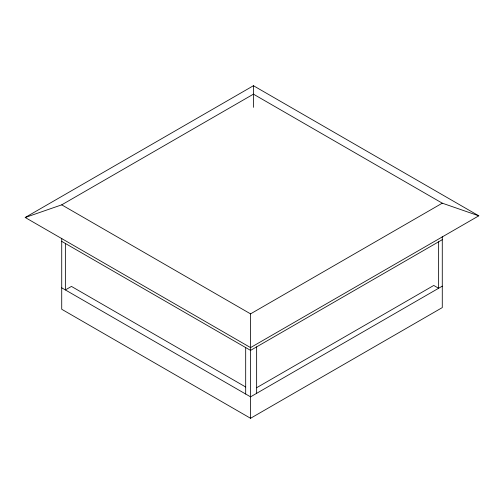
<?xml version="1.0" encoding="UTF-8"?>
<svg xmlns="http://www.w3.org/2000/svg" width="504" height="504" viewBox="0 0 504 504"><rect width="100%" height="100%" fill="white"/><g stroke="black" fill="none" stroke-linecap="round" stroke-linejoin="round"><path stroke-width="0.76" d="M25.2 217.495L253.443 85.718L478.8 215.825L250.557 347.603L25.2 217.495L61.721 204.844L253.443 94.153L442.279 203.175L478.8 215.825M61.721 204.844L250.557 313.866L442.279 203.175M442.279 239.696L250.557 350.387L61.721 241.359M256.542 387.765L433.761 285.453L438.631 288.263L438.631 241.8M442.279 286.152L250.557 396.843L61.721 287.822M61.721 238.253L61.721 309.261L250.557 418.282L442.279 307.591L442.279 236.584M245.65 386.984L71.455 286.417L65.369 289.932L65.369 243.47M256.643 346.872L256.643 393.334M253.443 85.718L253.443 107.358M250.557 313.866L250.557 418.282M245.687 347.577L245.687 394.034"/></g></svg>
